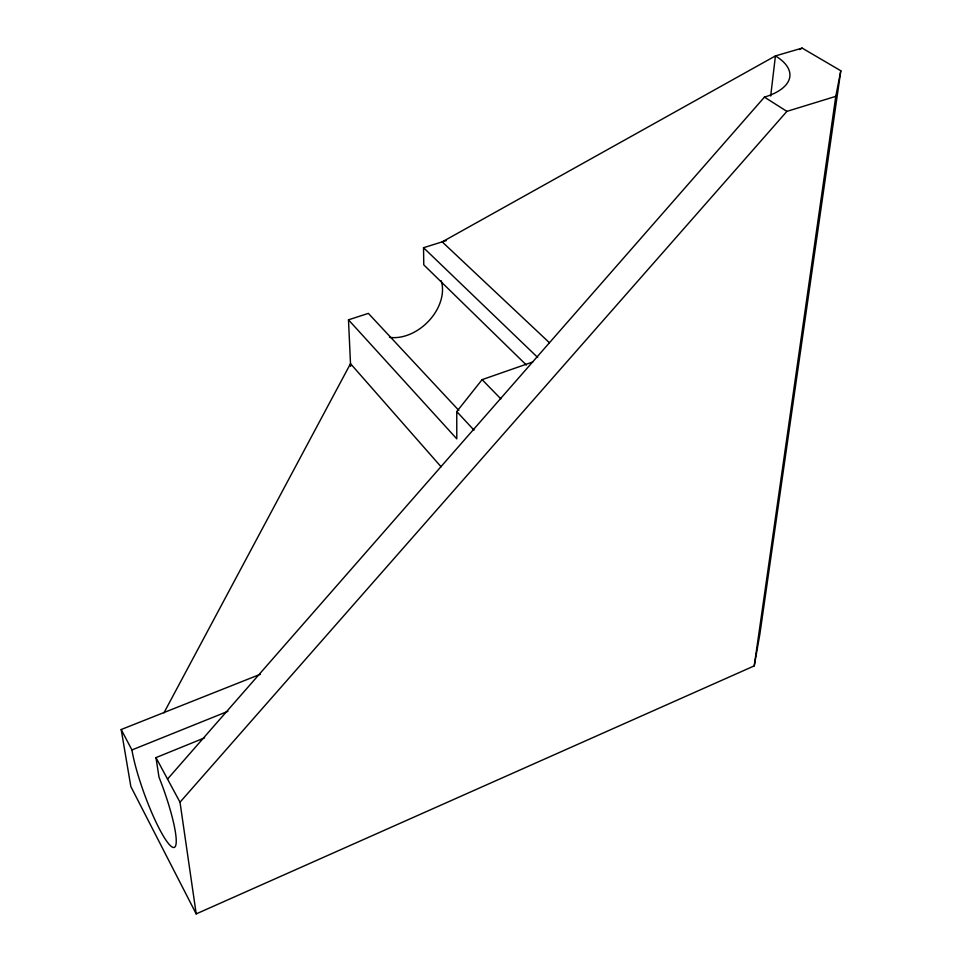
<?xml version="1.0" encoding="UTF-8"?>
<svg xmlns="http://www.w3.org/2000/svg" width="962" height="962" viewBox="0 0 962 962"><rect width="100%" height="100%" fill="white"/><g stroke="black" fill="none" stroke-linecap="round" stroke-linejoin="round"><path stroke-width="1.44" d="M770.682 96.02L775.432 55.916L802.152 48.1L840.812 70.767L759.824 634.415L754.244 665.884L196.2 913.9L130.844 786.567L121.188 729.533L260.425 674.23M754.244 665.884L835.786 96.356L840.812 70.767M163.949 712.842L350.505 363.66L441.077 466.786M458.838 410.425L368.362 313.384L348.484 319.829L456.782 438.84L456.758 411.592L482.106 379.641L532.792 361.977M167.532 779.076L764.441 97.126A66.15 29.449 3.2 0 0 775.432 55.916L442.195 241.883L549.398 342.712M196.2 913.9L180.002 802.212L786.892 111.376L835.786 96.356M799.518 49.555L802.152 48.1M121.188 729.533L131.926 749.951A60.474 9.836 70 0 0 170.154 845.43A60.474 9.836 70 0 0 158.983 777.116L155.976 757.611L204.617 737.842M131.926 749.951L227.922 711.315M526.382 365.043L423.773 264.851L423.533 247.715L446.344 240.572M764.441 97.126L786.892 111.376M423.533 247.715L537.674 357.455M482.106 379.641L500.853 398.869M456.758 411.592L474.013 430.146M155.976 757.611L180.002 802.212M348.484 319.829L350.625 366.39M441.209 280.748A42.232 30.748 -44.2 0 1 429.208 320.49A42.232 30.748 -44.2 0 1 389.454 337.325"/></g></svg>
